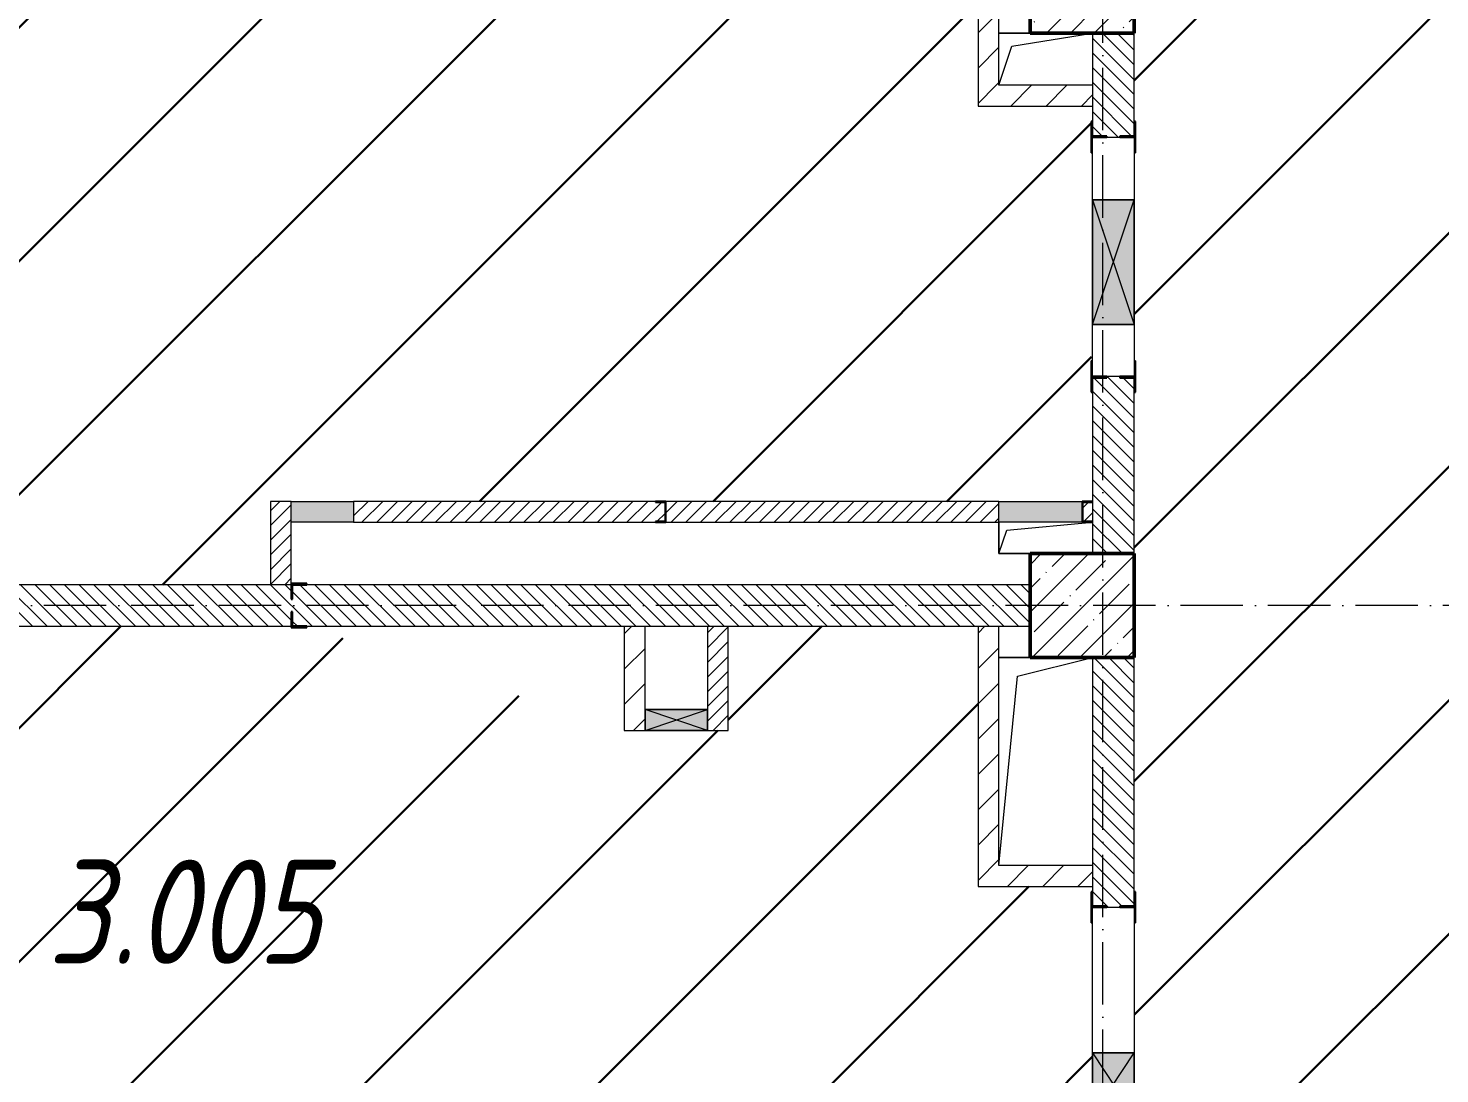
# Model space of a CAD drawing. Header units: millimetres. Extents: x -17017 to 628417, y -109036 to 199237.
# Drawn here: x 523796 to 530578, y -69285 to -64261 of the extents above; entities that cross this region are included whole.
import ezdxf

# ---------------------------------------------------------------- set-up
doc = ezdxf.new("R2010")
doc.units = ezdxf.units.MM
doc.linetypes.add('50_200_ШТРИХ_1Т_ш5_п1_п1_', pattern=[700, 500, -100, 0, -100])
for name, color, linetype, lineweight in [('A-DETL-GENF-OTLN', 7, 'Continuous', 9), ('A-FLOR-____-OTLN', 7, 'Continuous', 9), ('A-GENM-____-MCUT', 7, 'Continuous', 25), ('A-GENM-____-OTLN', 7, 'Continuous', 9), ('A-GENM-____-OTLN-1', 7, 'Continuous', 25), ('A-GLAZ-____-OTLN', 7, 'Continuous', 9), ('A-WALL-____-MCUT-3', 7, 'Continuous', 9), ('A-WALL-____-PATT-1', 7, 'Continuous', 9), ('A-WALL-FNSH-MCUT-1', 7, 'Continuous', 9), ('I-WALL-____-OTLN', 7, 'Continuous', 9), ('S-COLS-____-MCUT', 7, 'Continuous', 50), ('S-COLS-____-OTLN', 7, 'Continuous', 9), ('S-GRID-____-OTLN-1', 7, '50_200_ШТРИХ_1Т_ш5_п1_п1_', 9), ('Марки помещений', 7, 'Continuous', 9), ('стяжа', 7, 'Continuous', 30)]:
    doc.layers.add(name, color=color, linetype=linetype, lineweight=lineweight)
doc.styles.add('ISOCPEUR_I_2', font='isocpeui.ttf', dxfattribs={"width": 0.85, "height": 2.3})
pattern_1 = [(135, (523510.01, -90515.614), (-35.35534, -35.35534), [])]
pattern_2 = [(45, (523510.01, -90515.61), (-84.8528, 84.8528), [])]
pattern_3 = [(45, (523510.01, -90515.614), (-35.35534, 35.35534), [])]
pattern_4 = [(45, (239739.3, -3652.16), (-561.266, 561.266), [])]

# ---------------------------------------------------------------- blocks, each defined once
blk = doc.blocks.new('BSC_Колонна _Прямоугольная - 500х500-V44-АР1_План отверстий 3 этажа в осях 1-64_А-ГГ')
at = {"layer": 'S-COLS-____-OTLN'}
h = blk.add_hatch(dxfattribs=at)
h.set_pattern_fill('FP_81', color=256, style=0, pattern_type=2)
h.set_pattern_definition([(45, (-5350, -26481.04), (-114.0493, 114.0493), []), (45, (-5235.95, -26481.04), (-114.0493, 114.0493), [201.613, -40.323, 3.353, -36.97])])
h.paths.add_polyline_path([(-250, -250), (250, -250), (250, 250), (-250, 250)], flags=0)
at = {"layer": 'S-COLS-____-MCUT'}
for p, q in [((250, 250), (-250, 250)), ((-250, 250), (-250, -250)), ((250, -250), (250, 250)), ((-250, -250), (250, -250))]:
    blk.add_line(p, q, dxfattribs=at)
blk = doc.blocks.new('BSC_Колонна _Прямоугольная - 500х500-V51-АР1_План отверстий 3 этажа в осях 1-64_А-ГГ')
at = {"layer": 'S-COLS-____-OTLN'}
h = blk.add_hatch(dxfattribs=at)
h.set_pattern_fill('FP_88', color=256, style=0, pattern_type=2)
h.set_pattern_definition([(45, (-5350, -23481.04), (-114.0493, 114.0493), []), (45, (-5235.95, -23481.04), (-114.0493, 114.0493), [201.613, -40.323, 3.353, -36.97])])
h.paths.add_polyline_path([(-250, -250), (250, -250), (250, 250), (-250, 250)], flags=0)
at = {"layer": 'S-COLS-____-MCUT'}
for p, q in [((250, 250), (-250, 250)), ((-250, 250), (-250, -250)), ((250, -250), (250, 250)), ((-250, -250), (250, -250))]:
    blk.add_line(p, q, dxfattribs=at)
blk = doc.blocks.new('Фахверк_СКБ_Уголок - 200_3550-28187522-АР1_План отверстий 3 этажа в осях 1-64_А-ГГ')
at = {"layer": 'A-GENM-____-MCUT'}
for p, q in [((125, 156), (50, 156)), ((50, 156), (50, 150)), ((50, 150), (119, 150)), ((119, 150), (119, 81)), ((125, 81), (125, 156)), ((119, 81), (125, 81)), ((125, 19), (119, 19)), ((119, 19), (119, -50)), ((125, -56), (125, 19)), ((119, -50), (50, -50)), ((50, -50), (50, -56)), ((50, -56), (125, -56))]:
    blk.add_line(p, q, dxfattribs=at)
blk = doc.blocks.new('154_Фахверк_СКБ_Швеллер - Тип_100_3960-28331862-АР1_План отверстий 3 этажа в осях 1-64_А-ГГ')
at = {"layer": 'A-GENM-____-MCUT'}
for p, q in [((175, 50), (125, 50)), ((125, 50), (125, -50)), ((128, 47), (175, 47)), ((128, -47), (128, 47)), ((175, 47), (175, 50)), ((125, -50), (175, -50)), ((175, -47), (128, -47)), ((175, -50), (175, -47))]:
    blk.add_line(p, q, dxfattribs=at)
blk = doc.blocks.new('154_Стойка_СКБ_Уголок - СМ-2180_200-28268025-АР1_План отверстий 3 этажа в осях 1-64_А-ГГ')
at = {"layer": 'A-GENM-____-MCUT'}
for p, q in [((125, 156), (125, 81)), ((200, 156), (125, 156)), ((131, 81), (131, 150)), ((131, 150), (200, 150)), ((200, 150), (200, 156)), ((125, 81), (131, 81)), ((131, 19), (125, 19)), ((125, 19), (125, -56)), ((131, -50), (131, 19)), ((125, -56), (200, -56)), ((200, -50), (131, -50)), ((200, -56), (200, -50))]:
    blk.add_line(p, q, dxfattribs=at)
blk = doc.blocks.new('Стойка_Влож_Уголок_Опорный - Уголок-28213941-АР1_План отверстий 3 этажа в осях 1-64_А-ГГ')
at = {"layer": 'A-GENM-____-OTLN'}
for p, q in [((-212, -6), (-212, 0)), ((0, 0), (0, -6)), ((-212, -75), (-212, -6)), ((-212, -6), (-206, -6)), ((-6, -6), (0, -6)), ((0, -6), (0, -75)), ((-212, -75), (-206, -75)), ((-6, -75), (0, -75))]:
    blk.add_line(p, q, dxfattribs=at)
blk = doc.blocks.new('AR_Отверстие Ниша - Лючок-32405436-АР1_План отверстий 3 этажа в осях 1-64_А-ГГ')
at = {"layer": 'A-GLAZ-____-OTLN'}
blk.add_hatch(color=256, dxfattribs=at).paths.add_polyline_path([(-200, -50), (200, -50), (200, 50), (-200, 50)], flags=0)
for p, q in [((-200, 50), (200, 50)), ((-200, -50), (-200, 50)), ((200, -50), (-200, -50))]:
    blk.add_line(p, q, dxfattribs=at)
blk = doc.blocks.new('AR_Отверстие Ниша - Лючок-32403898-АР1_План отверстий 3 этажа в осях 1-64_А-ГГ')
at = {"layer": 'A-GLAZ-____-OTLN'}
blk.add_hatch(color=256, dxfattribs=at).paths.add_polyline_path([(150, -50), (150, 50), (-150, 50), (-150, -50)], flags=0)
for p, q in [((-150, 50), (150, 50)), ((-150, -50), (-150, 50)), ((150, 50), (150, -50)), ((150, -50), (-150, -50))]:
    blk.add_line(p, q, dxfattribs=at)
blk = doc.blocks.new('154_Фахверк_СКБ_Швеллер - Тип_100_3960_зеркало-29769493-АР1_План отверстий 3 этажа в осях 1-64_А-ГГ')
at = {"layer": 'A-GENM-____-MCUT'}
for p, q in [((175, 50), (125, 50)), ((125, 50), (125, -50)), ((128, 47), (175, 47)), ((128, -47), (128, 47)), ((175, 47), (175, 50)), ((125, -50), (175, -50)), ((175, -47), (128, -47)), ((175, -50), (175, -47))]:
    blk.add_line(p, q, dxfattribs=at)
blk = doc.blocks.new('AR_Отверстие прямоугольное _в плите_ - AR_Отверстие прямоугольное _в плите_-30459275-АР1_План отверстий 3 этажа в осях 1-64_А-ГГ')
at = {"layer": 'A-GENM-____-OTLN'}
for p, q in [((-225, 75), (-225, -75)), ((-187.5, 37.5), (225, 75)), ((-225, -75), (-187.5, 37.5)), ((-225, -75), (-75, -75))]:
    blk.add_line(p, q, dxfattribs=at)
blk = doc.blocks.new('AR_Отверстие прямоугольное _в плите_ - AR_Отверстие прямоугольное _в плите_-30552560-АР1_План отверстий 3 этажа в осях 1-64_А-ГГ')
at = {"layer": 'A-GENM-____-OTLN'}
for p, q in [((-75, 500), (-225, 500)), ((-135, 410), (225, 500)), ((-225, -500), (-135, 410))]:
    blk.add_line(p, q, dxfattribs=at)
blk = doc.blocks.new('AR_Отверстие прямоугольное _в плите_ - AR_Отверстие прямоугольное _в плите_-V201-АР1_План отверстий 3 этажа в осях 1-64_А-ГГ')
at = {"layer": 'A-GENM-____-OTLN'}
for p, q in [((-75, 125), (-225, 125)), ((-162.5, 62.5), (225, 125)), ((-225, -125), (-162.5, 62.5))]:
    blk.add_line(p, q, dxfattribs=at)
blk = doc.blocks.new('AR_Отверстие прямоугольное _в стене__БезПР - AR_Отверстие прямоугольное _в стене__БезПР-36899516-АР1_План отверстий 3 этажа в осях 1-64_А-ГГ')
at = {"layer": 'A-GLAZ-____-OTLN'}
blk.add_hatch(color=256, dxfattribs=at).paths.add_polyline_path([(-121.3, 50), (-150, 50), (-150, -50), (150, -50), (150, 50)], flags=0)
at = {"layer": 'A-DETL-GENF-OTLN'}
for p, q in [((-150, -50), (-150, 50)), ((-150, 50), (150, 50)), ((150, 50), (-150, -50)), ((-150, 50), (150, -50)), ((150, 50), (-150, 50)), ((-150, 50), (-150, -50)), ((150, 50), (150, -50)), ((150, -50), (150, 50)), ((150, -50), (-150, -50)), ((-150, -50), (150, -50))]:
    blk.add_line(p, q, dxfattribs=at)
at = {"layer": 'A-GLAZ-____-OTLN'}
blk.add_line((150, 50), (-150, 50), dxfattribs=at)
blk = doc.blocks.new('AR_Отверстие прямоугольное _в стене__БезПР - AR_Отверстие прямоугольное _в стене__БезПР-36899507-АР1_План отверстий 3 этажа в осях 1-64_А-ГГ')
at = {"layer": 'A-GLAZ-____-OTLN'}
blk.add_hatch(color=256, dxfattribs=at).paths.add_polyline_path([(150, -100), (150, 100), (-150, 100), (-150, -100)], flags=0)
at = {"layer": 'A-DETL-GENF-OTLN'}
for p, q in [((-150, -100), (-150, 100)), ((-150, 100), (150, 100)), ((150, 100), (-150, -100)), ((-150, 100), (150, -100)), ((150, 100), (-150, 100)), ((-150, 100), (-150, -100)), ((150, 100), (150, -100)), ((150, -100), (150, 100)), ((150, -100), (-150, -100)), ((-150, -100), (150, -100))]:
    blk.add_line(p, q, dxfattribs=at)
at = {"layer": 'A-GLAZ-____-OTLN'}
blk.add_line((150, 100), (-150, 100), dxfattribs=at)
blk = doc.blocks.new('AR_Отверстие прямоугольное _в стене_ - AR_Отверстие прямоугольное _в стене__ОВ-37000568-АР1_План отверстий 3 этажа в осях 1-64_А-ГГ')
at = {"layer": 'A-GLAZ-____-OTLN'}
blk.add_hatch(color=256, dxfattribs=at).paths.add_polyline_path([(-300, -100), (300, -100), (300, 100), (-300, 100)], flags=0)
at = {"layer": 'A-DETL-GENF-OTLN'}
for p, q in [((-300, -100), (-300, 100)), ((-300, 100), (300, 100)), ((300, 100), (-300, -100)), ((-300, 100), (300, -100)), ((300, 100), (-300, 100)), ((-300, 100), (-300, -100)), ((300, 100), (300, -100)), ((300, -100), (300, 100)), ((300, -100), (-300, -100)), ((-300, -100), (300, -100))]:
    blk.add_line(p, q, dxfattribs=at)
blk = doc.blocks.new('3эт')
at = {"layer": 'S-GRID-____-OTLN-1', "color": 251, "ltscale": 0.6, "true_color": 0x636466}
for p, q in [((289220.7, -91346.1), (289220.7, -36982.5)), ((310478.4, -63382.4), (279101.9, -63382.4))]:
    blk.add_line(p, q, dxfattribs=at)

msp = doc.modelspace()

# ---------------------------------------------------------------- hatches: boundary and pattern name
at = {"layer": 'A-WALL-____-PATT-1'}
h = msp.add_hatch(dxfattribs=at)
h.set_pattern_fill('FP_4', color=256, style=0, pattern_type=2)
h.set_pattern_definition(pattern_2)
h.paths.add_polyline_path([(528360, -64534.6), (528460, -64534.6), (528460, -63284.6), (528360, -63284.6)], flags=0)
h.paths.add_polyline_path([(528363, -62934.6), (528460, -62934.6), (528460, -62859.6), (528457, -62859.6), (528457, -62812.6), (528363, -62812.6), (528362.9, -62859.6), (528360, -62859.6), (528360, -62934.6)], flags=0)
h.paths.add_polyline_path([(528460, -62059.6), (528460, -60634.6), (528360, -60634.6), (528360, -62059.6)], flags=0)
h = msp.add_hatch(dxfattribs=at)
h.set_pattern_fill('FP_6', color=256, style=0, pattern_type=2)
h.set_pattern_definition(pattern_1)
h.paths.add_polyline_path([(528910, -66784.6), (529110, -66784.6), (529110, -65940.6), (529041, -65940.6), (529041, -65934.6), (528979, -65934.6), (528979, -65940.6), (528910, -65940.6), (528910, -66634.6)], flags=0)
h.paths.add_polyline_path([(529041, -64784.6), (529041, -64778.6), (529110, -64778.6), (529110, -64284.6), (528910, -64284.6), (528910, -64778.6), (528979, -64778.6), (528979, -64784.6)], flags=0)
h = msp.add_hatch(dxfattribs=at)
h.set_pattern_fill('FP_4', color=256, style=0, pattern_type=2)
h.set_pattern_definition(pattern_2)
h.paths.add_polyline_path([(528910, -64634.6), (528910, -64534.6), (528360, -64534.6), (528360, -64634.6), (528798.7, -64634.6)], flags=0)
h = msp.add_hatch(dxfattribs=at)
h.set_pattern_fill('FP_5', color=256, style=0, pattern_type=2)
h.set_pattern_definition(pattern_3)
h.paths.add_polyline_path([(525060, -66934.6), (525060, -66534.6), (524960, -66534.6), (524960, -66934.6)], flags=0)
h = msp.add_hatch(dxfattribs=at)
h.set_pattern_fill('FP_5', color=256, style=0, pattern_type=2)
h.set_pattern_definition(pattern_3)
h.paths.add_polyline_path([(525360, -66634.6), (526810, -66634.6), (526810, -66631.6), (526857, -66631.6), (526857, -66537.6), (526810, -66537.6), (526810, -66534.6), (525360, -66534.6), (525360, -66631.6)], flags=0)
h.paths.add_polyline_path([(528460, -66634.6), (528460, -66534.6), (526860, -66534.6), (526860, -66634.6), (527031.3, -66634.6)], flags=0)
h.paths.add_polyline_path([(528863, -66631.6), (528910, -66631.6), (528910, -66537.6), (528863, -66537.6)], flags=0)
h = msp.add_hatch(dxfattribs=at)
h.set_pattern_fill('FP_6', color=256, style=0, pattern_type=2)
h.set_pattern_definition(pattern_1)
h.paths.add_polyline_path([(528610, -67134.6), (528610, -66934.6), (525066, -66934.6), (525066, -67003.6), (525060, -67003.6), (525060, -66934.6), (521560, -66934.6), (521560, -67134.6), (525060, -67134.6), (525060, -67065.6), (525066, -67065.6), (525066, -67134.6), (527031.3, -67134.6)], flags=0)
h = msp.add_hatch(dxfattribs=at)
h.set_pattern_fill('FP_4', color=256, style=0, pattern_type=2)
h.set_pattern_definition(pattern_2)
h.paths.add_polyline_path([(526660, -67634.6), (526760, -67634.6), (526760, -67134.6), (526660, -67134.6)], flags=0)
h = msp.add_hatch(dxfattribs=at)
h.set_pattern_fill('FP_5', color=256, style=0, pattern_type=2)
h.set_pattern_definition(pattern_3)
h.paths.add_polyline_path([(527060, -67634.6), (527160, -67634.6), (527160, -67134.6), (527060, -67134.6), (527060, -67534.6)], flags=0)
h = msp.add_hatch(dxfattribs=at)
h.set_pattern_fill('FP_4', color=256, style=0, pattern_type=2)
h.set_pattern_definition(pattern_2)
h.paths.add_polyline_path([(528460, -68384.6), (528460, -67134.6), (528360, -67134.6), (528360, -68384.6)], flags=0)
h = msp.add_hatch(dxfattribs=at)
h.set_pattern_fill('FP_6', color=256, style=0, pattern_type=2)
h.set_pattern_definition(pattern_1)
h.paths.add_polyline_path([(529110, -72784.6), (529110, -72490.6), (529041, -72490.6), (529041, -72484.6), (528979, -72484.6), (528979, -72490.6), (528910, -72490.6), (528910, -72784.6)], flags=0)
h.paths.add_polyline_path([(529084.4, -71334.6), (529110, -71334.6), (529110, -70594.6), (528910, -70594.6), (528910, -71334.6)], flags=0)
h.paths.add_polyline_path([(529110, -70194.6), (529110, -69640.6), (529041, -69640.6), (529041, -69634.6), (528979, -69634.6), (528979, -69640.6), (528910, -69640.6), (528910, -70194.6), (528979, -70194.6)], flags=0)
h.paths.add_polyline_path([(529041, -68484.6), (529041, -68478.6), (529110, -68478.6), (529110, -67284.6), (528910, -67284.6), (528910, -68478.6), (528979, -68478.6), (528979, -68484.6)], flags=0)
h = msp.add_hatch(dxfattribs=at)
h.set_pattern_fill('FP_4', color=256, style=0, pattern_type=2)
h.set_pattern_definition(pattern_2)
h.paths.add_polyline_path([(528460, -68384.6), (528910, -68384.6), (528910, -68284.6), (528460, -68284.6)], flags=0)
at = {"layer": 'стяжа'}
h = msp.add_hatch(dxfattribs=at)
h.set_pattern_fill('ANSI31', color=5, scale=250)
h.set_pattern_definition(pattern_4)
h.paths.add_polyline_path([(528910, -76884.6), (528904, -76884.6), (528904, -76809.6), (528910, -76584.6), (528610, -76584.6), (528310, -76584.6), (528310, -75484.6), (528310, -75084.6), (528310, -72784.6), (528610, -72784.6), (529110, -72784.6), (529110, -72559.6), (529110, -72409.6), (529116, -72409.6), (529116, -72478.6), (529116, -72484.6), (529116, -72559.6), (529110, -72784.6), (529110, -73284.6), (529111.5, -73309.6), (529116, -73309.6), (529116, -73384.6), (529110, -73629.6), (529110, -73879.6), (529110, -74084.6), (529116, -74084.6), (529116, -74159.6), (529116, -74284.6), (529110, -74459.6), (529110, -74909.6), (529116, -74909.6), (529116, -74978.6), (529116, -74984.6), (529116, -75059.6), (529110, -76084.6), (529110, -76584.6), (529110, -76809.6), (529116, -76809.6), (529116, -76884.6), (529110, -78584.6), (529116, -78584.6), (529116, -78659.6), (529110, -78809.6), (529116, -78809.6), (529116, -78884.6), (529110, -79584.6), (529116, -79584.6), (529116, -79659.6), (529116, -79784.6), (529110, -80484.6), (529110, -80984.6), (533110, -80984.6), (533110, -80484.6), (533110, -80359.6), (533104, -80359.6), (533104, -80284.6), (533110, -79134.6), (533104, -79134.6), (533104, -79059.6), (533110, -78559.6), (533104, -78559.6), (533104, -78479.6), (533110, -78479.6), (533110, -76784.6), (533104, -76784.6), (533104, -76709.6), (533110, -76584.6), (533110, -76084.6), (533110, -74459.6), (533110, -74159.6), (533110, -73984.6), (533110, -73584.6), (533110, -73284.6), (532510, -73284.6), (532510, -73030.6), (532510, -72284.6), (532510, -71899.6), (532510, -71749.6), (532510, -71334.6), (532510, -70234.6), (532510, -70084.6), (533110, -70084.6), (533110, -69959.6), (533104, -69959.6), (533104, -69879.6), (533110, -69879.6), (533110, -69284.6), (533110, -68784.6), (533110, -68184.6), (533104, -68184.6), (533104, -68109.6), (533110, -67984.6), (533110, -67584.6), (532410, -67584.6), (532410, -67284.6), (532410, -66684.6), (532410, -66534.6), (532410, -66284.6), (532410, -66234.6), (532410, -65634.6), (532410, -64884.6), (532410, -64284.6), (532410, -64184.6), (533110, -64184.6), (533110, -63784.6), (533110, -63259.6), (533104, -63259.6), (533104, -63179.6), (533110, -63179.6), (533110, -62034.6), (533104, -62034.6), (533104, -61959.6), (533110, -61084.6), (533110, -60184.6), (535310, -60184.6), (535360, -60184.6), (537410, -60284.6), (537360, -60284.6), (537360, -61084.6), (533110, -61084.6), (533110, -62028.6), (533179, -62028.6), (533228.6, -62034.6), (533310, -62034.6), (533310, -61959.6), (533310, -61284.6), (541710, -61284.6), (541710, -58034.6), (541510, -58034.6), (541510, -61084.6), (537610, -61084.6), (537610, -60040.6), (537541, -60040.6), (537541, -60034.6), (537410, -60034.6), (537410, -58884.6), (537404, -58884.6), (537404, -58809.6), (537410, -58284.6), (537410, -57784.6), (537410, -57484.6), (538104, -57484.6), (538104, -57384.6), (538110, -56384.6), (538110, -55984.6), (538110, -55684.6), (538104, -55684.6), (538104, -55584.6), (537410, -55584.6), (537410, -55484.6), (537410, -54484.6), (537410, -53934.6), (537410, -52284.6), (537410, -51784.6), (537410, -51334.6), (537410, -49234.6), (537860, -49234.6), (537860, -49084.6), (537854, -49084.6), (537854, -49009.6), (537860, -48184.6), (537854, -48184.6), (537854, -48109.6), (537854, -48034.6), (537860, -47534.6), (537860, -47084.6), (537860, -46684.6), (537860, -44884.6), (537860, -43284.6), (537610, -43284.6), (537610, -43134.6), (537410, -43134.6), (537010.5, -43040.6), (536910, -43040.6), (535110, -43034.6), (535110, -43040.6), (535035, -43040.6), (533610, -43034.6), (533610, -43284.6), (533610, -43609.6), (533616, -43609.6), (533616, -43684.6), (533610, -44424.6), (533610, -44824.6), (533610, -45309.6), (533616, -45309.6), (533616, -45378.6), (533616, -45384.6), (533616, -45459.6), (533610, -46284.6), (533610, -46784.6), (533610, -46884.6), (533610, -48934.6), (533560, -49084.6), (533410, -49084.6), (533410, -49134.6), (529110, -49134.6), (529110, -51784.6), (529110, -52284.6), (529110, -52509.6), (529116, -52509.6), (529116, -52584.6), (529041, -52584.6), (528910, -52584.6), (528910, -54379.6), (529110, -54379.6), (529110, -54309.6), (529116, -54309.6), (529116, -54378.6), (529116, -54384.6), (529116, -54459.6), (529110, -54784.6), (529110, -55284.6), (529110, -55584.6), (529116, -55584.6), (529116, -55659.6), (529110, -55659.6), (529110, -55590.6), (528979, -55590.6), (528979, -55584.6), (528904, -55584.6), (528904, -55659.6), (528910, -55659.6), (528910, -56478.6), (529041, -56478.6), (529041, -56484.6), (529110, -56484.6), (529110, -57784.6), (529110, -58284.6), (529110, -58609.6), (529116, -58609.6), (529116, -58784.6), (529110, -58784.6), (529110, -59184.6), (529110, -60309.6), (529116, -60309.6), (529116, -60378.6), (529116, -60384.6), (529116, -60459.6), (529110, -63784.6), (529110, -64284.6), (529110, -64709.6), (529116, -64709.6), (529116, -64784.6), (529116, -64790.6), (529116, -64859.6), (529110, -65084.6), (529110, -65684.6), (529110, -65859.6), (529116, -65859.6), (529116, -65928.6), (529116, -65934.6), (529116, -66009.6), (529110, -66784.6), (529110, -67284.6), (529110, -68409.6), (529116, -68409.6), (529116, -68484.6), (529116, -68490.6), (529116, -68559.6), (529110, -69184.6), (529110, -69559.6), (529116, -69559.6), (529116, -69628.6), (529116, -69634.6), (529116, -69709.6), (529110, -70194.6), (529110, -70594.6), (529110, -71334.6), (529110, -71509.6), (529116, -71509.6), (529116, -71584.6), (529116, -71590.6), (529116, -71734.6), (528910, -71734.6), (528910, -71659.6), (528904, -71659.6), (528904, -71590.6), (528904, -71584.6), (528904, -71509.6), (528910, -71334.6), (529110, -71334.6), (529110, -70594.6), (528910, -70594.6), (528910, -70484.6), (528610, -70484.6), (528610, -71184.6), (528510, -71284.6), (528510, -69784.6), (528456, -69784.6), (527260, -69784.6), (527085, -69784.6), (527085, -71859.6), (521710, -71859.6), (521710, -69784.6), (521310, -69784.6), (521310, -70559.6), (521316, -70559.6), (521316, -70634.6), (521310, -72434.6), (521316, -72434.6), (521316, -72584.6), (521410, -72584.6), (521410, -72784.6), (521560, -72784.6), (521560, -73284.6), (521310, -73284.6), (521310, -73559.6), (521316, -73559.6), (521316, -73634.6), (521310, -75434.6), (521316, -75434.6), (521316, -75509.6), (521312.1, -75884.6), (521410, -75884.6), (521410, -76084.6), (521560, -76084.6), (521560, -76584.6), (521410, -76584.6), (521410, -76784.6), (521316, -76808.1), (521316, -76884.6), (521310, -78684.6), (521316, -78684.6), (521316, -78759.6), (521310, -80484.6), (521560, -80484.6), (521560, -80734.6), (523695, -80734.6), (523695, -80234.6), (525660, -80234.6), (526210, -80234.6), (528310, -80234.6), (528310, -78684.6), (528904, -78684.6), (528904, -78584.6)])
h.paths.add_polyline_path([(528904, -72559.6), (528904, -72484.6), (528904, -72478.6), (528910, -72478.6), (529070, -72479.6), (529070, -72484.6), (528979, -72484.6), (528979, -72490.6), (528910, -72490.6), (528910, -72559.6)], flags=16)
h.paths.add_polyline_path([(533110, -58284.6), (533110, -57784.6), (533610, -57784.6), (533610, -58284.6)], flags=16)
h.paths.add_polyline_path([(537404, -60109.6), (537404, -60040.6), (537410, -60040.6), (537410, -60109.6)], flags=16)
h.paths.add_polyline_path([(529116, -56484.6), (529116, -56409.6), (529110, -56409.6), (529110, -56478.6)], flags=16)
h.paths.add_polyline_path([(533110, -52284.6), (533110, -51784.6), (533610, -51784.6), (533610, -52284.6)], flags=16)
h.paths.add_polyline_path([(528910, -65684.6), (528910, -65084.6), (528910, -64859.6), (528904, -64859.6), (528904, -64790.6), (528904, -64784.6), (528904, -64634.6), (528360, -64634.6), (528360, -63284.6), (528360, -62934.6), (528360, -62859.6), (528360, -62059.6), (528360, -61034.6), (528206, -61034.6), (528160, -61034.6), (527010, -61034.6), (526964, -61034.6), (526810, -61034.6), (526810, -61484.6), (526110, -61484.6), (526110, -61034.6), (523710, -61034.6), (523660, -61034.6), (521310, -61034.6), (521310, -61559.6), (521316, -61559.6), (521316, -61634.6), (521310, -63784.6), (521560, -63784.6), (521560, -64284.6), (521410, -64284.6), (521410, -64484.6), (521310, -66434.6), (521310, -66434.6), (521316, -66434.6), (521316, -66584.6), (521410, -66584.6), (521410, -66784.6), (521560, -66784.6), (521560, -66934.6), (524960, -66934.6), (524960, -66534.6), (525060, -66534.6), (525360, -66534.6), (526810, -66534.6), (526860, -66534.6), (528460, -66534.6), (528910, -66534.6), (528910, -66009.6), (528904, -66009.6), (528904, -65934.6), (528904, -65928.6), (528904, -65859.6)], flags=17)
h.paths.add_polyline_path([(526885, -69784.6), (524260, -69784.6), (524210, -69784.6), (521910, -69784.6), (521910, -71659.6), (526885, -71659.6)], flags=17)
h.paths.add_polyline_path([(536910, -80134.6), (537260, -80134.6), (537260, -78734.6), (535360, -78734.6), (535310, -78734.6), (533310, -78734.6), (533310, -79059.6), (533316, -79059.6), (533316, -79134.6), (533310, -80284.6), (533316, -80284.6), (533316, -80359.6), (533310, -80484.6), (533610, -80484.6), (533610, -80734.6), (536910, -80734.6), (536910, -80534.6)], flags=17)
h.paths.add_polyline_path([(555335, -85284.6), (554710, -85284.6), (552310, -85284.6), (552310, -85034.6), (552110, -85034.6), (551010, -85034.6), (550560, -85034.6), (549310, -85034.6), (549310, -84934.6), (549310, -84634.6), (548985, -84634.6), (548985, -84640.6), (548910, -84640.6), (548910, -84634.6), (548460, -84634.6), (548060, -84634.6), (547210, -84634.6), (547210, -84640.6), (547135, -84640.6), (546710, -84637.7), (546710, -85234.6), (545810, -85234.6), (543310, -85234.6), (542610, -85234.6), (542610, -84640.6), (542510, -84640.6), (542510, -84634.6), (541960, -84634.6), (541560, -84634.6), (540810, -84634.6), (540810, -84934.6), (540810, -85034.6), (539460, -85034.6), (539010, -85034.6), (538510, -85034.6), (538510, -92184.6), (540310, -92184.6), (540310, -91934.6), (540810, -91934.6), (540810, -92084.6), (541010, -92084.6), (541010, -92184.6), (543310, -92184.6), (543310, -91934.6), (543810, -91934.6), (543810, -92084.6), (544010, -92084.6), (544010, -92184.6), (546310, -92184.6), (546310, -92178.6), (546385, -92178.6), (546760, -92180.7), (546760, -92084.6), (546960, -92084.6), (546960, -92184.6), (547435, -92184.6), (547435, -92178.6), (547510, -92178.6), (549310, -92184.6), (549310, -91934.6), (549810, -91934.6), (549810, -92084.6), (550010, -92084.6), (550010, -92184.6), (550435, -92184.6), (550435, -92178.6), (550510, -92178.6), (552310, -92184.6), (552310, -91934.6), (552810, -91934.6), (552810, -92184.6), (553435, -92184.6), (553435, -92178.6), (553510, -92178.6), (555310, -92184.6), (555310, -92178.6)])
h.paths.add_polyline_path([(558310, -88034.6), (558310, -87984.6), (558310, -85184.6), (557910, -85184.6), (557910, -84634.6), (557785, -84634.6), (557785, -84640.6), (557710, -84640.6), (557710, -84634.6), (557065, -84634.6), (556815, -84634.6), (556560, -84634.6), (556560, -84640.6), (556485, -84640.6), (556210, -84636.2), (556210, -85184.6), (555535, -85184.6), (555535, -92184.6), (556435, -92184.6), (556435, -92178.6), (556510, -92178.6), (558310, -92184.6), (558310, -91934.6), (558310, -91884.6), (558310, -90734.6), (558310, -90688.6)])
h.paths.add_polyline_path([(586160, -85034.6), (581160, -85034.6), (581160, -84634.6), (580260, -84634.6), (580260, -84640.6), (580185, -84640.6), (579535, -84634.6), (579535, -84640.6), (579460, -84640.6), (579460, -84634.6), (578960, -84634.6), (578560, -84634.6), (577760, -84634.6), (577760, -84640.6), (577685, -84640.6), (577360, -84634.6), (577360, -84934.6), (577010, -84934.6), (577010, -85384.6), (576910, -85384.6), (576860, -85384.6), (575660, -85384.6), (574260, -85384.6), (574260, -85134.6), (571960, -85134.6), (571360, -85134.6), (571310, -85134.6), (571210, -85134.6), (571210, -84640.6), (571110, -84640.6), (570700, -84634.6), (569800, -84634.6), (569310, -84634.6), (569310, -84640.6), (569160, -84640.6), (569160, -85034.6), (567860, -85034.6), (567860, -84934.6), (567860, -84634.6), (567735, -84634.6), (567735, -84640.6), (567660, -84640.6), (567220, -84634.6), (566820, -84634.6), (565960, -84634.6), (565960, -84640.6), (565910, -84640.6), (565910, -85184.6), (564860, -85184.6), (564060, -85184.6), (563760, -85184.6), (563160, -85184.6), (563060, -85184.6), (561860, -85184.6), (561860, -91934.6), (562360, -91934.6), (562360, -92084.6), (562560, -92084.6), (562385, -92109.6), (562360, -92184.6), (562360, -92434.6), (562704, -92434.6), (562704, -92365.6), (562710, -92253.6), (562710, -92434.6), (564510, -92434.6), (564510, -92365.6), (564510, -92253.6), (564510, -92178.6), (564660, -92178.6), (564660, -92084.6), (564860, -92084.6), (564860, -91934.6), (565360, -91934.6), (565360, -92084.6), (565560, -92084.6), (565385, -92109.6), (565360, -92184.6), (565360, -92434.6), (565704, -92434.6), (565704, -92365.6), (565710, -92253.6), (565710, -92434.6), (567510, -92434.6), (567510, -92365.6), (567510, -92253.6), (567510, -92178.6), (567585, -92178.6), (567860, -92184.6), (567860, -91934.6), (568360, -91934.6), (568360, -92084.6), (568560, -92084.6), (568385, -92109.6), (568360, -92184.6), (568360, -92434.6), (568704, -92434.6), (568704, -92365.6), (568710, -92253.6), (568710, -92434.6), (573510, -92434.6), (573510, -92365.6), (573510, -92253.6), (573510, -92178.6), (573660, -92178.6), (573660, -92084.6), (573860, -92084.6), (573860, -91934.6), (574360, -91934.6), (574360, -92184.6), (574635, -92184.6), (574635, -92178.6), (574710, -92178.6), (576510, -92184.6), (576510, -92178.6), (576660, -92178.6), (576660, -92084.6), (576860, -92084.6), (576860, -91934.6), (577360, -91934.6), (577360, -92084.6), (577560, -92084.6), (577385, -92109.6), (577360, -92184.6), (577360, -92434.6), (577704, -92434.6), (577704, -92365.6), (577710, -92253.6), (577710, -92434.6), (579510, -92434.6), (579510, -92365.6), (579510, -92253.6), (579510, -92178.6), (579585, -92178.6), (580635, -92184.6), (580635, -92178.6), (580710, -92178.6), (582510, -92184.6), (582510, -92178.6), (582660, -92178.6), (582660, -92084.6), (582860, -92084.6), (582860, -91934.6), (583360, -91934.6), (583360, -92184.6), (583635, -92184.6), (583635, -92178.6), (583710, -92178.6), (585510, -92184.6), (585510, -92178.6), (585660, -92178.6), (585660, -92084.6), (585860, -92084.6), (585860, -91934.6), (586160, -91934.6)])
h.paths.add_polyline_path([(562704, -92184.6), (562635, -92184.6), (562635, -92178.6), (562704, -92178.6)], flags=16)
h.paths.add_polyline_path([(565635, -92178.6), (565704, -92178.6), (565704, -92184.6), (565635, -92184.6)], flags=16)
h.paths.add_polyline_path([(568635, -92178.6), (568704, -92178.6), (568704, -92184.6), (568635, -92184.6)], flags=16)
h.paths.add_polyline_path([(577635, -92178.6), (577704, -92178.6), (577704, -92184.6), (577635, -92184.6)], flags=16)
h.paths.add_polyline_path([(560505, -85334.6), (558410, -85334.6), (558410, -87984.6), (558410, -88034.6), (558410, -90459.6), (560505, -90459.6)], flags=17)
h.paths.add_polyline_path([(561810, -85334.6), (560705, -85334.6), (560705, -90659.6), (558410, -90659.6), (558410, -90734.6), (558410, -91934.6), (558810, -91934.6), (558810, -92184.6), (559435, -92184.6), (559435, -92178.6), (559510, -92178.6), (561310, -92184.6), (561310, -91934.6), (561810, -91934.6)])
h.paths.add_polyline_path([(524295, -77975.7), (525953.6, -77975.7), (525953.6, -76775.7), (524295, -76775.7)], flags=24)
h.paths.add_polyline_path([(533689.1, -57118.2), (535278.8, -57118.2), (535278.8, -55918.2), (533689.1, -55918.2)], flags=24)
h.paths.add_polyline_path([(523884.7, -64232), (525586.4, -64232), (525586.4, -63032), (523884.7, -63032)], flags=24)
h.paths.add_polyline_path([(534085.1, -80326.5), (535728.6, -80326.5), (535728.6, -79126.5), (534085.1, -79126.5)], flags=24)
h.paths.add_polyline_path([(543426.5, -78355.1), (545084.5, -78355.1), (545084.5, -77155.1), (543426.5, -77155.1)], flags=9)
h.paths.add_polyline_path([(547127, -88804), (548814.3, -88804), (548814.3, -87604), (547127, -87604)], flags=24)
h.paths.add_polyline_path([(555835.8, -88784.9), (557493.8, -88784.9), (557493.8, -87584.9), (555835.8, -87584.9)], flags=24)
h.paths.add_polyline_path([(571632, -88581.6), (573290.6, -88581.6), (573290.6, -87381.6), (571632, -87381.6)], flags=24)
h.paths.add_polyline_path([(589684.7, -88723.5), (591318.3, -88723.5), (591318.3, -87523.5), (589684.7, -87523.5)], flags=9)
h.paths.add_polyline_path([(579987.1, -83560.6), (581664.7, -83560.6), (581664.7, -82360.6), (579987.1, -82360.6)], flags=9)
h = msp.add_hatch(dxfattribs=at)
h.set_pattern_fill('ANSI31', color=5, scale=250)
h.set_pattern_definition(pattern_4)
h.paths.add_polyline_path([(526835, -43759.6), (528510, -43759.6), (528510, -43334.6), (528510, -43184.6), (521910, -43184.6), (521910, -44909.6), (526835, -44909.6)])
h.paths.add_polyline_path([(528360, -67134.6), (527160, -67134.6), (527160, -67634.6), (526660, -67634.6), (525135, -67134.6), (521310, -67134.6), (521310, -67628.6), (521310, -69684.6), (528910, -69684.6), (528910, -68384.6), (528360, -68384.6)])
h.paths.add_polyline_path([(523713.5, -69081), (525369.2, -69081), (525369.2, -67881), (523713.5, -67881)], flags=24)

# ---------------------------------------------------------------- linework, layer by layer
at = {"layer": 'A-FLOR-____-OTLN'}
for p, q in [((528460, -64284.6), (528610, -64284.6)), ((528460, -66784.6), (528460, -66634.6)), ((528610, -66784.6), (528460, -66784.6)), ((528460, -67284.6), (528610, -67284.6))]:
    msp.add_line(p, q, dxfattribs=at)
at = {"layer": 'A-WALL-____-MCUT-3'}
for p, q in [((528910, -64284.6), (528910, -64709.6)), ((529110, -64709.6), (529110, -64284.6)), ((528979, -64784.6), (529041, -64784.6)), ((529041, -65934.6), (528979, -65934.6)), ((528910, -66009.6), (528910, -66534.6)), ((529110, -66784.6), (529110, -66009.6)), ((528910, -66537.6), (528910, -66631.6)), ((528910, -66634.6), (528910, -66784.6)), ((525060, -66934.6), (521560, -66934.6)), ((528610, -66934.6), (525135, -66934.6)), ((521560, -67134.6), (525060, -67134.6)), ((525135, -67134.6), (528610, -67134.6)), ((528910, -67284.6), (528910, -68409.6)), ((529110, -68409.6), (529110, -67284.6)), ((528979, -68484.6), (529041, -68484.6))]:
    msp.add_line(p, q, dxfattribs=at)
at = {"layer": 'A-WALL-FNSH-MCUT-1'}
for p, q in [((528360, -63284.6), (528360, -64634.6)), ((528460, -64534.6), (528460, -63284.6)), ((528910, -64534.6), (528460, -64534.6)), ((528360, -64634.6), (528910, -64634.6)), ((524960, -66534.6), (524960, -66934.6)), ((525060, -66534.6), (524960, -66534.6)), ((526810, -66534.6), (525360, -66534.6)), ((528460, -66534.6), (526860, -66534.6)), ((525060, -66928.6), (525060, -66634.6)), ((525360, -66634.6), (526810, -66634.6)), ((526860, -66634.6), (528460, -66634.6)), ((526660, -67134.6), (526660, -67634.6)), ((526760, -67534.6), (526760, -67134.6)), ((527060, -67134.6), (527060, -67534.6)), ((527160, -67634.6), (527160, -67134.6)), ((528360, -67134.6), (528360, -68384.6)), ((528460, -68284.6), (528460, -67134.6)), ((526660, -67634.6), (526760, -67634.6)), ((527060, -67634.6), (527160, -67634.6)), ((528910, -68284.6), (528460, -68284.6)), ((528360, -68384.6), (528910, -68384.6))]:
    msp.add_line(p, q, dxfattribs=at)
at = {"layer": 'I-WALL-____-OTLN'}
for p, q in [((528910, -65084.6), (528910, -64784.6)), ((529110, -64784.6), (529110, -65084.6)), ((528910, -65934.6), (528910, -65684.6)), ((529110, -65684.6), (529110, -65934.6)), ((528910, -69184.6), (528910, -68484.6)), ((529110, -68484.6), (529110, -69184.6))]:
    msp.add_line(p, q, dxfattribs=at)

# ---------------------------------------------------------------- block references
at = {"layer": 'A-GENM-____-OTLN'}
for name, p in [('AR_Отверстие прямоугольное _в плите_ - AR_Отверстие прямоугольное _в плите_-V201-АР1_План отверстий 3 этажа в осях 1-64_А-ГГ', (528685, -64409.6)), ('Стойка_Влож_Уголок_Опорный - Уголок-28213941-АР1_План отверстий 3 этажа в осях 1-64_А-ГГ', (529116, -64784.6)), ('AR_Отверстие прямоугольное _в плите_ - AR_Отверстие прямоугольное _в плите_-30459275-АР1_План отверстий 3 этажа в осях 1-64_А-ГГ', (528685, -66709.6)), ('AR_Отверстие прямоугольное _в плите_ - AR_Отверстие прямоугольное _в плите_-30552560-АР1_План отверстий 3 этажа в осях 1-64_А-ГГ', (528685, -67784.6)), ('Стойка_Влож_Уголок_Опорный - Уголок-28213941-АР1_План отверстий 3 этажа в осях 1-64_А-ГГ', (529116, -68484.6))]:
    msp.add_blockref(name, p, dxfattribs=at)
at = {"layer": 'A-GENM-____-OTLN', "rotation": 180}
msp.add_blockref('Стойка_Влож_Уголок_Опорный - Уголок-28213941-АР1_План отверстий 3 этажа в осях 1-64_А-ГГ', (528904, -65934.6), dxfattribs=at)
at = {"layer": 'A-GENM-____-OTLN-1'}
for name, p, rotation in [('154_Стойка_СКБ_Уголок - СМ-2180_200-28268025-АР1_План отверстий 3 этажа в осях 1-64_А-ГГ', (529060, -64909.6), 89.99999999999991), ('154_Стойка_СКБ_Уголок - СМ-2180_200-28268025-АР1_План отверстий 3 этажа в осях 1-64_А-ГГ', (528960, -65809.6), 269.9999999999999), ('154_Фахверк_СКБ_Швеллер - Тип_100_3960-28331862-АР1_План отверстий 3 этажа в осях 1-64_А-ГГ', (526985, -66584.6), 180), ('Фахверк_СКБ_Уголок - 200_3550-28187522-АР1_План отверстий 3 этажа в осях 1-64_А-ГГ', (525185, -66984.6), 180), ('154_Стойка_СКБ_Уголок - СМ-2180_200-28268025-АР1_План отверстий 3 этажа в осях 1-64_А-ГГ', (529060, -68609.6), 89.99999999999991)]:
    msp.add_blockref(name, p, dxfattribs=dict(at, rotation=rotation))
msp.add_blockref('154_Фахверк_СКБ_Швеллер - Тип_100_3960_зеркало-29769493-АР1_План отверстий 3 этажа в осях 1-64_А-ГГ', (528735, -66584.6), dxfattribs=at)
at = {"layer": 'A-GLAZ-____-OTLN'}
for name, p, rotation in [('AR_Отверстие прямоугольное _в стене_ - AR_Отверстие прямоугольное _в стене__ОВ-37000568-АР1_План отверстий 3 этажа в осях 1-64_А-ГГ', (529010, -65384.6), 89.99999999999991), ('AR_Отверстие прямоугольное _в стене__БезПР - AR_Отверстие прямоугольное _в стене__БезПР-36899516-АР1_План отверстий 3 этажа в осях 1-64_А-ГГ', (526910, -67584.6), 180), ('AR_Отверстие прямоугольное _в стене__БезПР - AR_Отверстие прямоугольное _в стене__БезПР-36899507-АР1_План отверстий 3 этажа в осях 1-64_А-ГГ', (529010, -69334.6), 89.99999999999991)]:
    msp.add_blockref(name, p, dxfattribs=dict(at, rotation=rotation))
for name, p in [('AR_Отверстие Ниша - Лючок-32403898-АР1_План отверстий 3 этажа в осях 1-64_А-ГГ', (525210, -66584.6)), ('AR_Отверстие Ниша - Лючок-32405436-АР1_План отверстий 3 этажа в осях 1-64_А-ГГ', (528660, -66584.6))]:
    msp.add_blockref(name, p, dxfattribs=at)
at = {"layer": 'S-COLS-____-OTLN'}
for name, p in [('BSC_Колонна _Прямоугольная - 500х500-V44-АР1_План отверстий 3 этажа в осях 1-64_А-ГГ', (528860, -64034.6)), ('BSC_Колонна _Прямоугольная - 500х500-V51-АР1_План отверстий 3 этажа в осях 1-64_А-ГГ', (528860, -67034.6))]:
    msp.add_blockref(name, p, dxfattribs=at)
at = {"layer": 'стяжа'}
msp.add_blockref('3эт', (239739.3, -3652.2), dxfattribs=at)

# ---------------------------------------------------------------- texts
at = {"layer": 'Марки помещений', "insert": (523889, -68256), "char_height": 500, "width": 785.654, "attachment_point": 1, "style": 'ISOCPEUR_I_2'}
msp.add_mtext('3.005', dxfattribs=at)

doc.saveas('drawing.dxf')
